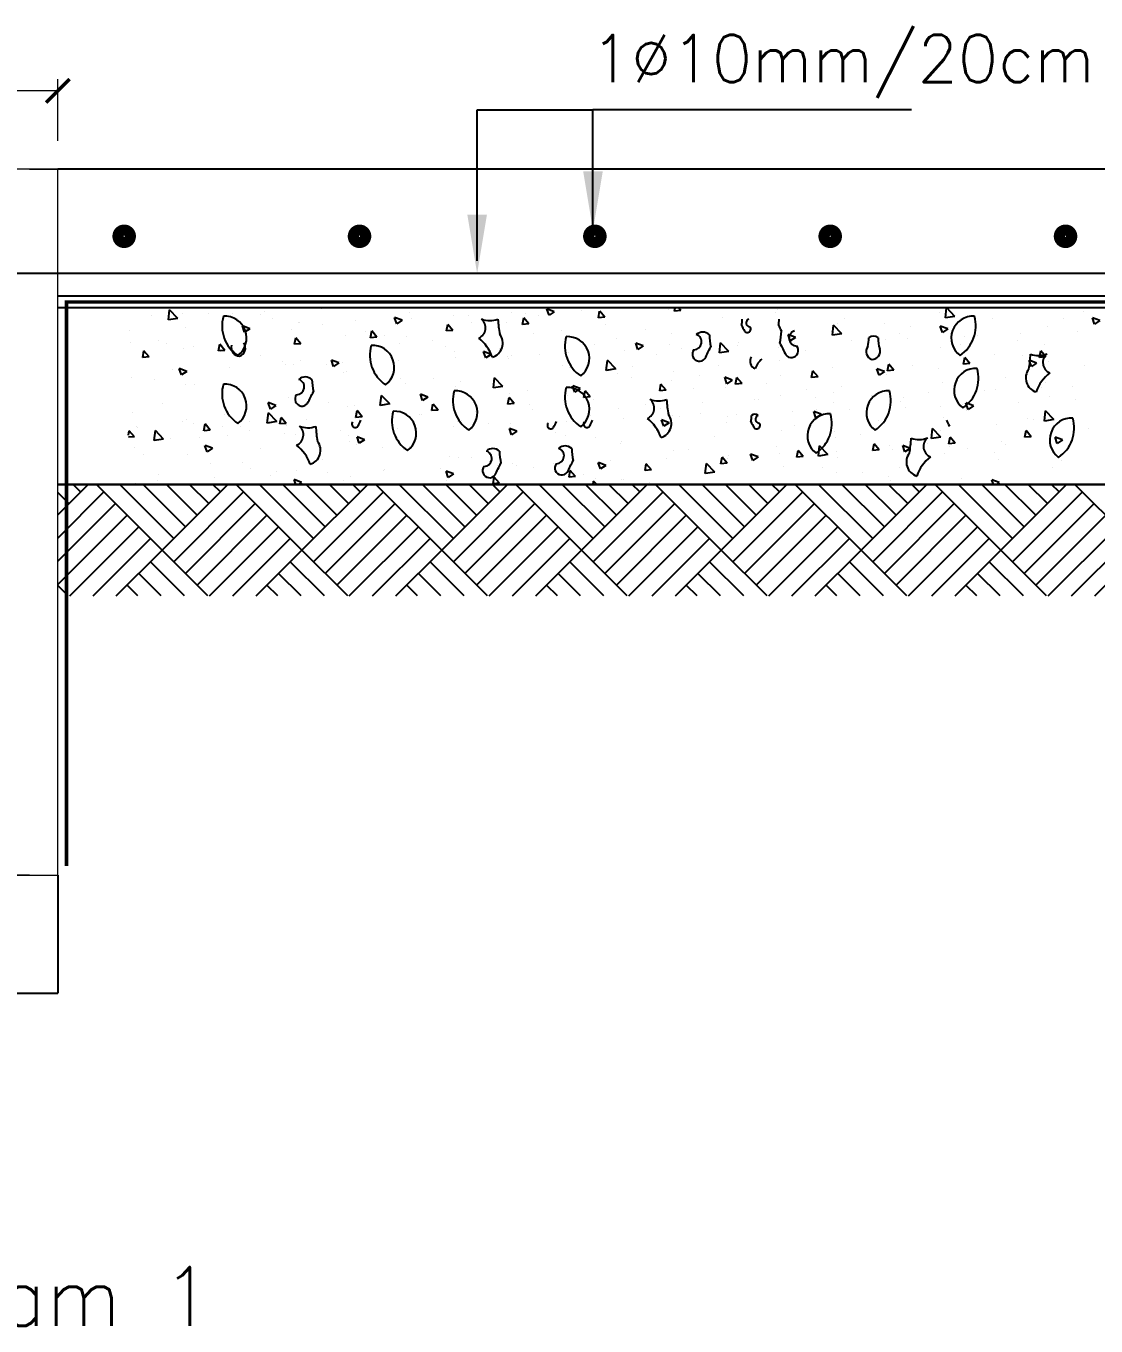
# Model space of a CAD drawing. Extents: x 166525 to 167198, y 178739 to 179747.
# Drawn here: x 166652.7 to 166657.24, y 179454.98 to 179460.5 of the extents above; entities that cross this region are included whole.
import ezdxf

# ---------------------------------------------------------------- set-up
doc = ezdxf.new("R2010")
doc.units = 0
doc.header["$MEASUREMENT"] = 0
doc.linetypes.add('HIDDEN', pattern=[9.525, 6.35, -3.175])
doc.layers.get('0').update_dxf_attribs({"linetype": 'CONTINUOUS'})
doc.layers.get('DEFPOINTS').update_dxf_attribs({"linetype": 'CONTINUOUS'})
for name, color, linetype in [('0371', 4, 'CONTINUOUS'), ('DIM', 144, 'CONTINUOUS'), ('H', 31, 'CONTINUOUS'), ('OUT', 6, 'CONTINUOUS'), ('ST', 2, 'CONTINUOUS'), ('TEXT', 7, 'CONTINUOUS'), ('win', 4, 'CONTINUOUS')]:
    doc.layers.add(name, color=color, linetype=linetype)
doc.layers.add('BEAM', color=6, linetype='CONTINUOUS', lineweight=13)
doc.styles.add('DIM', font='simplex.shx', dxfattribs={"width": 0.75})
doc.styles.add('ROMANS', font='romans.shx')
doc.dimstyles.new('MUTASIM', dxfattribs={"dimscale": 0.9995, "dimtxt": 0.2, "dimasz": 0.1, "dimexe": 0.05, "dimexo": 0.12, "dimgap": 0.05, "dimtad": 0, "dimzin": 0, "dimdsep": 46, "dimtxsty": 'DIM', "dimblk": 'ARCHTICK', "dimcen": 0.09, "dimclrd": 35, "dimclre": 33, "dimclrt": 256, "dimazin": 0, "dimtfac": 1, "dimtofl": 0, "dimtmove": 1, "dimatfit": 3, "dimfxl": 0.18, "dimtolj": 1, "dimtzin": 0, "dimlwd": 13, "dimlwe": 9, "dimarcsym": 0})

# ---------------------------------------------------------------- blocks, each defined once
blk = doc.blocks.new('_ARCHTICK')
at = {"color": 0, "linetype": 'ByBlock', "const_width": 0.15}
blk.add_lwpolyline([(-0.5, -0.5), (0.5, 0.5)], dxfattribs=at)
blk = doc.blocks.new('*D239')
at = {"layer": 'BEAM', "color": 33, "lineweight": 9, "transparency": 16777216}
for p, q in [((166649.8332, 179460.0164), (166649.8332, 179460.2788)), ((166652.8332, 179460.0164), (166652.8332, 179460.2788))]:
    blk.add_line(p, q, dxfattribs=at)
at = {"layer": 'BEAM', "color": 35, "lineweight": 13, "transparency": 16777216}
for p, q in [((166649.8332, 179460.2289), (166650.9048, 179460.2289)), ((166652.8332, 179460.2289), (166651.7616, 179460.2289))]:
    blk.add_line(p, q, dxfattribs=at)
at = {"layer": 'DEFPOINTS', "color": 0, "transparency": 16777216}
for p in [(166652.8332, 179460.2289), (166649.8332, 179459.8965), (166652.8332, 179459.8965)]:
    blk.add_point(p, dxfattribs=at)
at = {"layer": 'BEAM', "color": 35, "lineweight": 13, "transparency": 16777216, "xscale": 0.09995000000000001, "yscale": 0.09995000000000001, "zscale": 0.09995000000000001, "rotation": 180}
blk.add_blockref('_ARCHTICK', (166649.8332, 179460.2289), dxfattribs=at)
at = {"layer": 'BEAM', "color": 35, "lineweight": 13, "transparency": 16777216, "xscale": 0.09995000000000001, "yscale": 0.09995000000000001, "zscale": 0.09995000000000001}
blk.add_blockref('_ARCHTICK', (166652.8332, 179460.2289), dxfattribs=at)
at = {"layer": 'BEAM', "transparency": 16777216, "insert": (166651.3332, 179460.2289), "char_height": 0.1999, "attachment_point": 5, "style": 'DIM'}
blk.add_mtext('\\A1;0.70', dxfattribs=at)
blk = doc.blocks.new('*D240')
at = {"layer": 'BEAM', "color": 33, "lineweight": 9, "transparency": 16777216}
for p, q in [((166652.7133, 179459.8965), (166649.5751, 179459.8965)), ((166652.7133, 179456.8965), (166649.5751, 179456.8965))]:
    blk.add_line(p, q, dxfattribs=at)
at = {"layer": 'BEAM', "color": 35, "lineweight": 13, "transparency": 16777216}
for p, q in [((166649.6251, 179459.8965), (166649.6251, 179458.8463)), ((166649.6251, 179456.8965), (166649.6251, 179457.9467))]:
    blk.add_line(p, q, dxfattribs=at)
at = {"layer": 'DEFPOINTS', "color": 0, "transparency": 16777216}
for p in [(166649.6251, 179459.8965), (166652.8332, 179459.8965), (166652.8332, 179456.8965)]:
    blk.add_point(p, dxfattribs=at)
at = {"layer": 'BEAM', "color": 35, "lineweight": 13, "transparency": 16777216, "xscale": 0.09995000000000001, "yscale": 0.09995000000000001, "zscale": 0.09995000000000001}
for p, rotation in [((166649.6251, 179459.8965), 90), ((166649.6251, 179456.8965), 270)]:
    blk.add_blockref('_ARCHTICK', p, dxfattribs=dict(at, rotation=rotation))
at = {"layer": 'BEAM', "transparency": 16777216, "insert": (166649.6251, 179458.3965), "char_height": 0.1999, "attachment_point": 5, "rotation": 90, "style": 'DIM'}
blk.add_mtext('\\A1;0.60', dxfattribs=at)
blk = doc.blocks.new('*X364')
at = {"color": 0}
for p, q in [((7305.8, 19660.4), (7361.7, 19716.3)), ((7424.6, 19660.4), (7368.8, 19716.3)), ((7375.1, 19709.9), (7381.5, 19716.3)), ((7385, 19700), (7401.3, 19716.3)), ((7394.9, 19690.1), (7421.1, 19716.3)), ((7404.8, 19680.2), (7440.9, 19716.3)), ((7414.7, 19670.3), (7460.7, 19716.3)), ((7424.6, 19660.4), (7480.5, 19716.3)), ((7543.4, 19660.4), (7487.6, 19716.3)), ((7493.9, 19709.9), (7500.3, 19716.3)), ((7503.8, 19700), (7520.1, 19716.3)), ((7513.7, 19690.1), (7539.9, 19716.3)), ((7523.6, 19680.2), (7559.7, 19716.3)), ((7533.5, 19670.3), (7579.5, 19716.3)), ((7543.4, 19660.4), (7599.3, 19716.3)), ((7662.2, 19660.4), (7606.4, 19716.3)), ((7612.7, 19709.9), (7619.1, 19716.3)), ((7622.6, 19700), (7638.9, 19716.3)), ((7632.5, 19690.1), (7658.7, 19716.3)), ((7642.4, 19680.2), (7678.5, 19716.3)), ((7652.3, 19670.3), (7698.3, 19716.3)), ((7662.2, 19660.4), (7718.1, 19716.3)), ((7781, 19660.4), (7725.1, 19716.3)), ((7731.5, 19709.9), (7737.9, 19716.3)), ((7741.4, 19700), (7757.7, 19716.3)), ((7751.3, 19690.1), (7777.5, 19716.3)), ((7761.2, 19680.2), (7797.3, 19716.3)), ((7771.1, 19670.3), (7817.1, 19716.3)), ((7781, 19660.4), (7836.9, 19716.3)), ((7899.8, 19660.4), (7843.9, 19716.3)), ((7850.3, 19709.9), (7856.7, 19716.3)), ((7860.2, 19700), (7876.5, 19716.3)), ((7870.1, 19690.1), (7896.3, 19716.3)), ((7880, 19680.2), (7916.1, 19716.3)), ((7889.9, 19670.3), (7935.9, 19716.3)), ((7899.8, 19660.4), (7955.7, 19716.3)), ((8018.6, 19660.4), (7962.7, 19716.3)), ((7969.1, 19709.9), (7975.4, 19716.3)), ((7979, 19700), (7995.2, 19716.3)), ((7988.9, 19690.1), (8015, 19716.3)), ((7998.8, 19680.2), (8034.8, 19716.3)), ((8008.7, 19670.3), (8054.6, 19716.3)), ((8018.6, 19660.4), (8074.4, 19716.3)), ((8137.4, 19660.4), (8081.5, 19716.3)), ((8087.9, 19709.9), (8094.2, 19716.3)), ((8097.8, 19700), (8114, 19716.3)), ((8107.7, 19690.1), (8133.8, 19716.3)), ((8117.6, 19680.2), (8153.6, 19716.3)), ((8127.5, 19670.3), (8173.4, 19716.3)), ((8137.4, 19660.4), (8193.2, 19716.3)), ((8226.1, 19690.5), (8200.3, 19716.3)), ((8206.7, 19709.9), (8213, 19716.3)), ((7414.7, 19650.5), (7355.3, 19709.9)), ((7533.5, 19650.5), (7474.1, 19709.9)), ((7652.3, 19650.5), (7592.9, 19709.9)), ((7771.1, 19650.5), (7711.7, 19709.9)), ((7889.9, 19650.5), (7830.5, 19709.9)), ((8008.7, 19650.5), (7949.3, 19709.9)), ((8127.5, 19650.5), (8068.1, 19709.9)), ((8226.1, 19670.7), (8186.9, 19709.9)), ((8216.6, 19700), (8226.1, 19709.5)), ((7404.8, 19640.6), (7345.4, 19700)), ((7523.6, 19640.6), (7464.2, 19700)), ((7642.4, 19640.6), (7583, 19700)), ((7761.2, 19640.6), (7701.8, 19700)), ((7880, 19640.6), (7820.6, 19700)), ((7998.8, 19640.6), (7939.4, 19700)), ((8117.6, 19640.6), (8058.2, 19700)), ((8226.1, 19650.9), (8177, 19700)), ((7394.9, 19630.7), (7335.5, 19690.1)), ((7513.7, 19630.7), (7454.3, 19690.1)), ((7632.5, 19630.7), (7573.1, 19690.1)), ((7751.3, 19630.7), (7691.9, 19690.1)), ((7870.1, 19630.7), (7810.7, 19690.1)), ((7988.9, 19630.7), (7929.5, 19690.1)), ((8107.7, 19630.7), (8048.3, 19690.1)), ((8226.1, 19631.1), (8167.1, 19690.1)), ((7384.4, 19621.5), (7325.6, 19680.2)), ((7503.1, 19621.5), (7444.4, 19680.2)), ((7621.9, 19621.5), (7563.2, 19680.2)), ((7740.7, 19621.5), (7682, 19680.2)), ((7859.5, 19621.5), (7800.8, 19680.2)), ((7978.3, 19621.5), (7919.6, 19680.2)), ((8097.1, 19621.5), (8038.4, 19680.2)), ((8215.9, 19621.5), (8157.2, 19680.2)), ((7344.8, 19621.5), (7305.8, 19660.4)), ((7364.6, 19621.5), (7315.7, 19670.3)), ((7385.7, 19621.5), (7424.6, 19660.4)), ((7463.5, 19621.5), (7424.6, 19660.4)), ((7483.3, 19621.5), (7434.5, 19670.3)), ((7504.5, 19621.5), (7543.4, 19660.4)), ((7582.3, 19621.5), (7543.4, 19660.4)), ((7602.1, 19621.5), (7553.3, 19670.3)), ((7623.3, 19621.5), (7662.2, 19660.4)), ((7701.1, 19621.5), (7662.2, 19660.4)), ((7720.9, 19621.5), (7672.1, 19670.3)), ((7742.1, 19621.5), (7781, 19660.4)), ((7819.9, 19621.5), (7781, 19660.4)), ((7839.7, 19621.5), (7790.9, 19670.3)), ((7860.9, 19621.5), (7899.8, 19660.4)), ((7938.7, 19621.5), (7899.8, 19660.4)), ((7958.5, 19621.5), (7909.7, 19670.3)), ((7979.7, 19621.5), (8018.6, 19660.4)), ((8057.5, 19621.5), (8018.6, 19660.4)), ((8077.3, 19621.5), (8028.5, 19670.3)), ((8098.5, 19621.5), (8137.4, 19660.4)), ((8176.3, 19621.5), (8137.4, 19660.4)), ((8196.1, 19621.5), (8147.3, 19670.3)), ((7405.5, 19621.5), (7434.5, 19650.5)), ((7524.3, 19621.5), (7553.3, 19650.5)), ((7643.1, 19621.5), (7672.1, 19650.5)), ((7761.9, 19621.5), (7790.9, 19650.5)), ((7880.7, 19621.5), (7909.7, 19650.5)), ((7999.5, 19621.5), (8028.5, 19650.5)), ((8118.3, 19621.5), (8147.3, 19650.5)), ((7425.3, 19621.5), (7444.4, 19640.6)), ((7544.1, 19621.5), (7563.2, 19640.6)), ((7662.9, 19621.5), (7682, 19640.6)), ((7781.7, 19621.5), (7800.8, 19640.6)), ((7900.5, 19621.5), (7919.6, 19640.6)), ((8019.3, 19621.5), (8038.4, 19640.6)), ((8138.1, 19621.5), (8157.2, 19640.6)), ((7445.1, 19621.5), (7454.3, 19630.7)), ((7563.9, 19621.5), (7573.1, 19630.7)), ((7682.7, 19621.5), (7691.9, 19630.7)), ((7801.5, 19621.5), (7810.7, 19630.7)), ((7920.3, 19621.5), (7929.5, 19630.7)), ((8039.1, 19621.5), (8048.3, 19630.7)), ((8157.9, 19621.5), (8167.1, 19630.7)), ((8217.3, 19621.5), (8226.1, 19630.3))]:
    blk.add_line(p, q, dxfattribs=at)
blk = doc.blocks.new('*X365')
at = {"color": 0}
for p, q in [((8996, 19169), (9002.9, 19176.3)), ((9004, 19167.8), (9003, 19176.3)), ((9146.8, 19175.1), (9146.8, 19175.1)), ((9229, 19174), (9230.8, 19176.3)), ((9229, 19174), (9234.3, 19173.5)), ((9234.3, 19173.5), (9233.8, 19176.3)), ((9239.4, 19174.7), (9239.4, 19174.7)), ((9265.3, 19175.6), (9265.3, 19175.6)), ((9313.3, 19173.6), (9313.3, 19173.6)), ((9336.4, 19172.9), (9342.7, 19175.3)), ((9340.9, 19169.9), (9342.8, 19175.3)), ((9468.9, 19176.1), (9468.9, 19176.1)), ((9534.5, 19175.5), (9534.5, 19175.5)), ((9656.4, 19167.3), (9663.4, 19174.6)), ((9664.4, 19166.1), (9663.5, 19174.6)), ((8872.8, 19165.5), (8879.1, 19167.9)), ((8872.8, 19165.5), (8877.3, 19162.5)), ((8877.3, 19162.5), (8879.1, 19167.9)), ((8886.8, 19173.3), (8886.8, 19173.3)), ((8903.9, 19167.6), (8903.9, 19167.6)), ((8963.6, 19167), (8963.6, 19167)), ((8996, 19169), (9004, 19167.8)), ((9009.1, 19172.7), (9009.1, 19172.7)), ((9055.9, 19163.1), (9055.9, 19163.1)), ((9090, 19167.6), (9090, 19167.6)), ((9095.7, 19163.1), (9095.7, 19163.1)), ((9148.2, 19172.1), (9148.2, 19172.1)), ((9193.2, 19168.4), (9193.2, 19168.4)), ((9293.5, 19168.4), (9297.8, 19173.5)), ((9293.5, 19168.4), (9298.9, 19167.9)), ((9298.9, 19167.9), (9297.9, 19173.5)), ((9336.4, 19172.9), (9340.9, 19169.9)), ((9350.1, 19169.5), (9350.1, 19169.5)), ((9358.1, 19162.7), (9362.4, 19167.9)), ((9358.1, 19162.7), (9363.4, 19162.2)), ((9361.3, 19171.6), (9361.3, 19171.6)), ((9363.5, 19162.2), (9362.4, 19167.9)), ((9372.6, 19172.5), (9372.6, 19172.5)), ((9376.7, 19163.6), (9376.7, 19163.6)), ((9406.9, 19163.5), (9406.9, 19163.5)), ((9409.4, 19169.5), (9409.4, 19169.5)), ((9422.2, 19169.4), (9422.2, 19169.4)), ((9457.4, 19167.5), (9457.4, 19167.5)), ((9459.4, 19172.5), (9459.4, 19172.5)), ((9465.8, 19165.7), (9472.1, 19168.1)), ((9465.8, 19165.7), (9470.3, 19162.7)), ((9470.3, 19162.7), (9472.1, 19168.1)), ((9505.5, 19165.5), (9505.5, 19165.5)), ((9553.3, 19163.9), (9553.3, 19163.9)), ((9553.5, 19163.4), (9553.5, 19163.4)), ((9575.8, 19166.8), (9575.8, 19166.8)), ((9582.6, 19173.5), (9582.6, 19173.5)), ((9586, 19170.8), (9586, 19170.8)), ((9606.2, 19165), (9606.2, 19165)), ((9609.9, 19171.3), (9609.9, 19171.3)), ((9630.6, 19171.5), (9630.6, 19171.5)), ((9652.4, 19171.3), (9652.4, 19171.3)), ((9656.4, 19167.3), (9664.4, 19166.1)), ((9678.7, 19169.4), (9678.7, 19169.4)), ((8892.1, 19156.2), (8892.1, 19156.2)), ((8917.4, 19160.6), (8917.4, 19160.6)), ((8940.1, 19154.1), (8940.1, 19154.1)), ((8976.5, 19152.7), (8976.5, 19152.7)), ((8988.2, 19152.1), (8988.2, 19152.1)), ((9002.1, 19158.3), (9008.4, 19160.7)), ((9002.1, 19158.3), (9006.6, 19155.3)), ((9006.6, 19155.3), (9008.4, 19160.7)), ((9033.4, 19160.2), (9033.4, 19160.2)), ((9043.2, 19154.1), (9043.2, 19154.1)), ((9092.1, 19154.1), (9099.1, 19161.4)), ((9092.1, 19154.1), (9100.1, 19152.9)), ((9100.1, 19152.9), (9099.1, 19161.4)), ((9101, 19155.9), (9101, 19155.9)), ((9131.5, 19151.1), (9137.8, 19153.5)), ((9136, 19148.1), (9137.8, 19153.5)), ((9146.4, 19161.6), (9146.4, 19161.6)), ((9236.6, 19154.6), (9236.6, 19154.6)), ((9259.1, 19157.5), (9259.1, 19157.5)), ((9293.2, 19162), (9293.2, 19162)), ((9330.5, 19157.3), (9330.5, 19157.3)), ((9354.4, 19154.5), (9354.4, 19154.5)), ((9422.6, 19157.1), (9426.9, 19162.2)), ((9422.6, 19157.1), (9428, 19156.6)), ((9428, 19156.6), (9427, 19162.2)), ((9462.4, 19151.9), (9462.4, 19151.9)), ((9481, 19152.7), (9481, 19152.7)), ((9487.2, 19151.4), (9491.5, 19156.6)), ((9492.6, 19150.9), (9491.5, 19156.6)), ((9496.5, 19156.4), (9496.5, 19156.4)), ((9514, 19152.5), (9514, 19152.5)), ((9533.5, 19161.7), (9533.5, 19161.7)), ((9559.5, 19158.2), (9559.5, 19158.2)), ((9595.1, 19158.5), (9601.4, 19160.9)), ((9595.1, 19158.5), (9599.6, 19155.5)), ((9599.6, 19155.5), (9601.4, 19160.9)), ((9601.6, 19161.4), (9601.6, 19161.4)), ((9649.6, 19159.4), (9649.6, 19159.4)), ((9697.6, 19157.4), (9697.6, 19157.4)), ((8919.9, 19145.2), (8919.9, 19145.2)), ((8942.5, 19148.2), (8942.5, 19148.2)), ((8990.8, 19145.1), (8990.8, 19145.1)), ((9008, 19142.8), (9008, 19142.8)), ((9036.2, 19150.1), (9036.2, 19150.1)), ((9054.8, 19149.5), (9054.8, 19149.5)), ((9084.2, 19148.1), (9084.2, 19148.1)), ((9131.5, 19151.1), (9136, 19148.1)), ((9132.3, 19146), (9132.3, 19146)), ((9145.7, 19142.6), (9145.7, 19142.6)), ((9179.8, 19147.1), (9179.8, 19147.1)), ((9180.3, 19144), (9180.3, 19144)), ((9188.1, 19139.2), (9195.1, 19146.6)), ((9196.1, 19138), (9195.1, 19146.5)), ((9228.4, 19142), (9228.4, 19142)), ((9238.3, 19144.8), (9238.3, 19144.8)), ((9260.8, 19143.9), (9267.1, 19146.3)), ((9260.8, 19143.9), (9265.3, 19140.9)), ((9265.3, 19140.9), (9267.1, 19146.3)), ((9283.7, 19150.5), (9283.7, 19150.5)), ((9302, 19145.5), (9302, 19145.5)), ((9383, 19141.4), (9383, 19141.4)), ((9428.5, 19143.7), (9428.5, 19143.7)), ((9439.8, 19148.9), (9439.8, 19148.9)), ((9467.8, 19146.1), (9467.8, 19146.1)), ((9487.2, 19151.4), (9492.5, 19150.9)), ((9551.7, 19145.8), (9556.1, 19150.9)), ((9551.7, 19145.8), (9557.1, 19145.3)), ((9557.1, 19145.3), (9556.1, 19150.9)), ((9616.3, 19140.1), (9620.6, 19145.3)), ((9621.7, 19139.6), (9620.6, 19145.3)), ((9643.1, 19143.3), (9643.1, 19143.3)), ((9651.3, 19141.4), (9651.3, 19141.4)), ((9665.6, 19146.3), (9665.6, 19146.3)), ((9672.8, 19148.3), (9672.8, 19148.3)), ((9696.8, 19147.1), (9696.8, 19147.1)), ((8916.3, 19130.7), (8916.3, 19130.7)), ((8918.7, 19134.5), (8923, 19139.7)), ((8918.7, 19134.5), (8924.1, 19134.1)), ((8924.1, 19134.1), (8923, 19139.7)), ((8926.5, 19129.3), (8932.8, 19131.7)), ((8931, 19126.3), (8932.8, 19131.7)), ((8938.3, 19136.1), (8938.3, 19136.1)), ((8962.5, 19137), (8962.5, 19137)), ((8983.2, 19128.9), (8987.6, 19134.1)), ((8988.6, 19128.4), (8987.6, 19134.1)), ((9066.3, 19132.1), (9066.3, 19132.1)), ((9123.2, 19139.6), (9123.2, 19139.6)), ((9145.3, 19131.7), (9145.3, 19131.7)), ((9188.1, 19139.2), (9196.1, 19138)), ((9192.1, 19138.4), (9192.1, 19138.4)), ((9249.5, 19136.5), (9249.5, 19136.5)), ((9276.4, 19139.9), (9276.4, 19139.9)), ((9284.2, 19124.3), (9291.2, 19131.7)), ((9292.2, 19123.1), (9291.2, 19131.6)), ((9324.5, 19137.9), (9324.5, 19137.9)), ((9326.4, 19134), (9326.4, 19134)), ((9348.9, 19137), (9348.9, 19137)), ((9372.5, 19135.9), (9372.5, 19135.9)), ((9375.6, 19133.6), (9375.6, 19133.6)), ((9376, 19134.7), (9376, 19134.7)), ((9390.2, 19136.7), (9396.5, 19139.1)), ((9390.2, 19136.7), (9394.6, 19133.7)), ((9394.7, 19133.7), (9396.5, 19139.1)), ((9420.5, 19133.8), (9420.5, 19133.8)), ((9421.1, 19139.4), (9421.1, 19139.4)), ((9468.6, 19131.8), (9468.6, 19131.8)), ((9516.6, 19129.8), (9516.6, 19129.8)), ((9519.5, 19129.5), (9525.8, 19131.9)), ((9519.5, 19129.5), (9524, 19126.5)), ((9524, 19126.5), (9525.8, 19131.9)), ((9552.2, 19131.3), (9552.2, 19131.3)), ((9567.8, 19130.3), (9567.8, 19130.3)), ((9586.2, 19135.8), (9586.2, 19135.8)), ((9605.1, 19135), (9605.1, 19135)), ((9616.3, 19140.1), (9621.7, 19139.6)), ((9620.3, 19139.3), (9620.3, 19139.3)), ((9680.8, 19134.5), (9685.2, 19139.6)), ((9680.8, 19134.5), (9686.2, 19134)), ((9686.2, 19134), (9685.2, 19139.6)), ((8885.8, 19127.1), (8885.8, 19127.1)), ((8926.5, 19129.3), (8931, 19126.3)), ((8983.2, 19128.9), (8988.6, 19128.4)), ((9009.7, 19124.7), (9009.7, 19124.7)), ((9032.2, 19127.6), (9032.2, 19127.6)), ((9047.8, 19123.2), (9052.1, 19128.4)), ((9047.8, 19123.2), (9053.2, 19122.8)), ((9053.2, 19122.8), (9052.1, 19128.4)), ((9053.7, 19119.6), (9053.7, 19119.6)), ((9055.9, 19122.1), (9062.2, 19124.5)), ((9055.9, 19122.1), (9060.3, 19119.1)), ((9060.3, 19119), (9062.2, 19124.5)), ((9099.9, 19125.9), (9099.9, 19125.9)), ((9112.3, 19117.6), (9116.7, 19122.8)), ((9117.7, 19117.1), (9116.7, 19122.8)), ((9144.5, 19118.4), (9144.5, 19118.4)), ((9197, 19127.5), (9197, 19127.5)), ((9212.9, 19119.1), (9212.9, 19119.1)), ((9235.5, 19122), (9235.5, 19122)), ((9269.6, 19126.5), (9269.6, 19126.5)), ((9282.6, 19120.6), (9282.6, 19120.6)), ((9284.2, 19124.3), (9292.2, 19123.1)), ((9323.5, 19125.7), (9323.5, 19125.7)), ((9329.4, 19127.3), (9329.4, 19127.3)), ((9472.8, 19120.9), (9472.8, 19120.9)), ((9512.9, 19122.5), (9512.9, 19122.5)), ((9515.4, 19121.2), (9515.4, 19121.2)), ((9529.6, 19128.4), (9529.6, 19128.4)), ((9558.4, 19128.3), (9558.4, 19128.3)), ((9564.7, 19127.8), (9564.7, 19127.8)), ((9612.7, 19125.7), (9612.7, 19125.7)), ((9648.8, 19122.3), (9655.1, 19124.7)), ((9648.8, 19122.3), (9653.3, 19119.3)), ((9653.3, 19119.2), (9655.2, 19124.7)), ((9660.8, 19123.7), (9660.8, 19123.7)), ((8896.2, 19109.7), (8896.2, 19109.7)), ((8918.8, 19112.7), (8918.8, 19112.7)), ((8922.6, 19108.2), (8922.6, 19108.2)), ((8952.9, 19117.2), (8952.9, 19117.2)), ((9006.9, 19112.8), (9006.9, 19112.8)), ((9092, 19109.4), (9092, 19109.4)), ((9112.3, 19117.6), (9117.7, 19117.1)), ((9156.1, 19111.6), (9156.1, 19111.6)), ((9176.9, 19112), (9181.2, 19117.1)), ((9176.9, 19112), (9182.3, 19111.5)), ((9182.3, 19111.5), (9181.2, 19117.1)), ((9185.2, 19114.9), (9191.5, 19117.3)), ((9185.2, 19114.9), (9189.7, 19111.8)), ((9189.7, 19111.8), (9191.5, 19117.3)), ((9191, 19108.5), (9191, 19108.5)), ((9218.5, 19107.7), (9218.5, 19107.7)), ((9237.2, 19114.8), (9237.2, 19114.8)), ((9241.4, 19106.3), (9245.8, 19111.5)), ((9246.8, 19105.8), (9245.8, 19111.5)), ((9271, 19116.7), (9271, 19116.7)), ((9314.5, 19107.7), (9320.8, 19110.1)), ((9314.5, 19107.7), (9319, 19104.6)), ((9319, 19104.6), (9320.9, 19110.1)), ((9380.2, 19109.5), (9387.2, 19116.8)), ((9380.2, 19109.5), (9388.2, 19108.2)), ((9388.2, 19108.2), (9387.2, 19116.7)), ((9416.2, 19113.4), (9416.2, 19113.4)), ((9420, 19109.4), (9420, 19109.4)), ((9438.7, 19116.4), (9438.7, 19116.4)), ((9462.9, 19112.2), (9462.9, 19112.2)), ((9466.7, 19116.2), (9466.7, 19116.2)), ((9619.4, 19107.8), (9619.4, 19107.8)), ((9641.9, 19110.8), (9641.9, 19110.8)), ((9650.2, 19111.4), (9650.2, 19111.4)), ((9676, 19115.3), (9676, 19115.3)), ((9695.7, 19117.2), (9695.7, 19117.2)), ((8893.5, 19098.1), (8893.5, 19098.1)), ((8915.2, 19100.7), (8915.2, 19100.7)), ((8961.5, 19107.1), (8961.5, 19107.1)), ((8970.6, 19106.1), (8970.6, 19106.1)), ((9018.7, 19104.1), (9018.7, 19104.1)), ((9039.5, 19100.4), (9039.5, 19100.4)), ((9042.6, 19096.6), (9042.6, 19096.6)), ((9066.7, 19102.1), (9066.7, 19102.1)), ((9099.5, 19104.1), (9099.5, 19104.1)), ((9114.8, 19100), (9114.8, 19100)), ((9122, 19107.1), (9122, 19107.1)), ((9144.2, 19101.7), (9144.2, 19101.7)), ((9162.8, 19098), (9162.8, 19098)), ((9166.1, 19098.7), (9166.1, 19098.7)), ((9241.4, 19106.3), (9246.8, 19105.8)), ((9302.7, 19098.5), (9302.7, 19098.5)), ((9306, 19100.7), (9310.3, 19105.8)), ((9306, 19100.7), (9311.4, 19100.2)), ((9311.4, 19100.2), (9310.3, 19105.8)), ((9325.2, 19101.5), (9325.2, 19101.5)), ((9328.3, 19097.3), (9328.3, 19097.3)), ((9359.3, 19105.9), (9359.3, 19105.9)), ((9370.5, 19095), (9374.9, 19100.2)), ((9374.5, 19103.7), (9374.5, 19103.7)), ((9375.9, 19094.5), (9374.9, 19100.2)), ((9410.4, 19103.2), (9410.4, 19103.2)), ((9443.9, 19100.5), (9450.2, 19102.9)), ((9443.9, 19100.5), (9448.4, 19097.4)), ((9448.4, 19097.4), (9450.2, 19102.9)), ((9476.3, 19094.6), (9483.3, 19101.9)), ((9484.3, 19093.3), (9483.3, 19101.9)), ((9557.3, 19098.3), (9557.3, 19098.3)), ((9562.6, 19100.3), (9562.6, 19100.3)), ((9604, 19105.1), (9604, 19105.1)), ((8911.9, 19081.4), (8918.9, 19088.7)), ((8919.9, 19080.1), (8918.9, 19088.7)), ((8941.6, 19096.1), (8941.6, 19096.1)), ((8980.2, 19093), (8986.5, 19095.5)), ((8980.2, 19093), (8984.7, 19090)), ((8984.7, 19090), (8986.6, 19095.5)), ((8986, 19089.2), (8986, 19089.2)), ((8987, 19091.4), (8987, 19091.4)), ((8989.6, 19094), (8989.6, 19094)), ((9008.6, 19092.1), (9008.6, 19092.1)), ((9037.6, 19092), (9037.6, 19092)), ((9052.6, 19089.6), (9052.6, 19089.6)), ((9085.7, 19090), (9085.7, 19090)), ((9098.8, 19095.9), (9098.8, 19095.9)), ((9109.6, 19085.8), (9115.9, 19088.3)), ((9109.6, 19085.8), (9114.1, 19082.8)), ((9113.6, 19089.7), (9113.6, 19089.7)), ((9114.1, 19082.8), (9115.9, 19088.3)), ((9133.7, 19087.9), (9133.7, 19087.9)), ((9181.8, 19085.9), (9181.8, 19085.9)), ((9210.8, 19096), (9210.8, 19096)), ((9211.8, 19086.5), (9211.8, 19086.5)), ((9245.9, 19091), (9245.9, 19091)), ((9258.9, 19093.9), (9258.9, 19093.9)), ((9281.6, 19090.6), (9281.6, 19090.6)), ((9305.4, 19085.2), (9305.4, 19085.2)), ((9306.9, 19091.9), (9306.9, 19091.9)), ((9355, 19089.9), (9355, 19089.9)), ((9357.9, 19094.2), (9357.9, 19094.2)), ((9370.5, 19095), (9375.9, 19094.5)), ((9403, 19087.9), (9403, 19087.9)), ((9435.1, 19089.4), (9439.4, 19094.5)), ((9435.1, 19089.4), (9440.5, 19088.9)), ((9440.5, 19088.9), (9439.5, 19094.5)), ((9449.1, 19085.4), (9449.1, 19085.4)), ((9451.1, 19085.8), (9451.1, 19085.8)), ((9465.6, 19086.2), (9465.6, 19086.2)), ((9476.3, 19094.6), (9484.3, 19093.3)), ((9499.7, 19083.7), (9504, 19088.9)), ((9505, 19083.2), (9504, 19088.9)), ((9506, 19092.9), (9506, 19092.9)), ((9511.8, 19092.6), (9511.8, 19092.6)), ((9528.5, 19095.8), (9528.5, 19095.8)), ((9572.3, 19079.7), (9579.3, 19087)), ((9573.2, 19093.2), (9579.5, 19095.7)), ((9573.2, 19093.2), (9577.7, 19090.2)), ((9577.7, 19090.2), (9579.5, 19095.7)), ((9580.3, 19078.4), (9579.3, 19087)), ((9616.6, 19085.6), (9616.6, 19085.6)), ((9669.1, 19094.6), (9669.1, 19094.6)), ((9694.6, 19087.2), (9694.6, 19087.2)), ((8895.1, 19077.2), (8895.1, 19077.2)), ((8911.9, 19081.4), (8919.9, 19080.1)), ((8929.2, 19081.7), (8929.2, 19081.7)), ((8934.5, 19082.4), (8934.5, 19082.4)), ((8960.4, 19077.1), (8960.4, 19077.1)), ((9005.8, 19082.9), (9005.8, 19082.9)), ((9061.1, 19080.7), (9061.1, 19080.7)), ((9132.4, 19076.1), (9132.4, 19076.1)), ((9189.3, 19083.6), (9189.3, 19083.6)), ((9189.9, 19078.5), (9189.9, 19078.5)), ((9229.8, 19083.9), (9229.8, 19083.9)), ((9236.1, 19084.8), (9236.1, 19084.8)), ((9238.9, 19078.6), (9245.2, 19081.1)), ((9238.9, 19078.6), (9243.4, 19075.6)), ((9243.4, 19075.6), (9245.2, 19081)), ((9252.9, 19076.2), (9252.9, 19076.2)), ((9277.9, 19081.9), (9277.9, 19081.9)), ((9325.9, 19079.8), (9325.9, 19079.8)), ((9374, 19077.8), (9374, 19077.8)), ((9392.5, 19077.9), (9392.5, 19077.9)), ((9415, 19080.9), (9415, 19080.9)), ((9418.9, 19079.5), (9418.9, 19079.5)), ((9422, 19075.8), (9422, 19075.8)), ((9499.1, 19083.8), (9499.1, 19083.8)), ((9499.7, 19083.7), (9505, 19083.2)), ((9547.2, 19081.8), (9547.2, 19081.8)), ((9564.1, 19076.6), (9564.1, 19076.6)), ((9564.2, 19078.1), (9568.5, 19083.2)), ((9564.2, 19078.1), (9569.6, 19077.6)), ((9569.6, 19077.6), (9568.6, 19083.2)), ((9572.3, 19079.7), (9580.3, 19078.4)), ((9595.2, 19079.7), (9595.2, 19079.7)), ((9602.9, 19075.1), (9602.9, 19075.1)), ((9618.3, 19075.3), (9618.3, 19075.3)), ((9628.8, 19072.4), (9633.1, 19077.6)), ((9634.2, 19071.9), (9633.1, 19077.6)), ((9643.2, 19077.7), (9643.2, 19077.7)), ((9649.1, 19081.4), (9649.1, 19081.4)), ((9652.3, 19079.8), (9652.3, 19079.8)), ((9690.7, 19074.8), (9690.7, 19074.8)), ((9691.3, 19075.7), (9691.3, 19075.7)), ((8882.1, 19073.4), (8882.1, 19073.4)), ((8904.6, 19064), (8910.9, 19066.4)), ((8904.6, 19064), (8909.1, 19061)), ((8909.1, 19061), (8910.9, 19066.4)), ((8914.2, 19070.8), (8914.2, 19070.8)), ((8931.2, 19066.8), (8935.5, 19072)), ((8931.2, 19066.8), (8936.5, 19066.4)), ((8936.6, 19066.4), (8935.5, 19072)), ((8995.7, 19061.2), (9000.1, 19066.4)), ((9001.1, 19060.7), (9000.1, 19066.4)), ((9007.9, 19066.5), (9014.9, 19073.8)), ((9007.9, 19066.5), (9015.9, 19065.2)), ((9008.6, 19071.7), (9008.6, 19071.7)), ((9016, 19065.2), (9015, 19073.8)), ((9075.8, 19068.6), (9075.8, 19068.6)), ((9097.7, 19066), (9097.7, 19066)), ((9098.3, 19071.6), (9098.3, 19071.6)), ((9143.1, 19071.7), (9143.1, 19071.7)), ((9200.4, 19067.2), (9200.4, 19067.2)), ((9301.6, 19066), (9301.6, 19066)), ((9327.2, 19067.4), (9327.2, 19067.4)), ((9335.7, 19070.5), (9335.7, 19070.5)), ((9368.3, 19071.4), (9374.6, 19073.8)), ((9368.3, 19071.4), (9372.7, 19068.4)), ((9372.8, 19068.4), (9374.6, 19073.8)), ((9373.4, 19073.7), (9373.4, 19073.7)), ((9470, 19073.7), (9470, 19073.7)), ((9497.6, 19064.2), (9503.9, 19066.6)), ((9497.6, 19064.2), (9502.1, 19061.2)), ((9502.1, 19061.2), (9503.9, 19066.6)), ((9511.6, 19067.5), (9511.6, 19067.5)), ((9518.1, 19071.7), (9518.1, 19071.7)), ((9538.9, 19064.8), (9538.9, 19064.8)), ((9556.2, 19068.4), (9556.2, 19068.4)), ((9566.1, 19069.7), (9566.1, 19069.7)), ((9595.7, 19072.3), (9595.7, 19072.3)), ((9614.2, 19067.6), (9614.2, 19067.6)), ((9628.8, 19072.4), (9634.1, 19071.9)), ((9638.2, 19065.8), (9638.2, 19065.8)), ((9662.2, 19065.6), (9662.2, 19065.6)), ((9668.4, 19064.8), (9675.4, 19072.1)), ((9668.4, 19064.8), (9676.4, 19063.5)), ((9676.4, 19063.5), (9675.4, 19072.1)), ((9693.3, 19066.8), (9697.7, 19071.9)), ((9693.3, 19066.8), (9698.4, 19066.3)), ((9698.4, 19068), (9697.7, 19071.9)), ((8903.6, 19053.6), (8903.6, 19053.6)), ((8904.7, 19062.4), (8904.7, 19062.4)), ((8952.7, 19060.4), (8952.7, 19060.4)), ((8956.1, 19062.6), (8956.1, 19062.6)), ((8962.3, 19053.7), (8962.3, 19053.7)), ((8984.9, 19056.7), (8984.9, 19056.7)), ((8995.7, 19061.2), (9001.1, 19060.7)), ((9000.8, 19058.3), (9000.8, 19058.3)), ((9004.7, 19052.9), (9004.7, 19052.9)), ((9019, 19061.1), (9019, 19061.1)), ((9034, 19056.8), (9040.3, 19059.2)), ((9034, 19056.8), (9038.4, 19053.8)), ((9038.4, 19053.8), (9040.3, 19059.2)), ((9048.8, 19056.3), (9048.8, 19056.3)), ((9051.5, 19059.6), (9051.5, 19059.6)), ((9060.3, 19055.5), (9064.6, 19060.7)), ((9060.3, 19055.5), (9065.6, 19055.1)), ((9065.7, 19055.1), (9064.6, 19060.7)), ((9096.9, 19054.3), (9096.9, 19054.3)), ((9104, 19051.6), (9111, 19058.9)), ((9112, 19050.3), (9111, 19058.9)), ((9124.8, 19049.9), (9129.2, 19055.1)), ((9130.2, 19049.4), (9129.2, 19055.1)), ((9144.9, 19052.3), (9144.9, 19052.3)), ((9147.9, 19058.2), (9147.9, 19058.2)), ((9222.2, 19055.5), (9222.2, 19055.5)), ((9235, 19054.9), (9235, 19054.9)), ((9279, 19063), (9279, 19063)), ((9280.5, 19060.6), (9280.5, 19060.6)), ((9459.1, 19058.5), (9459.1, 19058.5)), ((9464.5, 19056.3), (9464.5, 19056.3)), ((9482.3, 19057.4), (9482.3, 19057.4)), ((9504.8, 19060.3), (9504.8, 19060.3)), ((9510.7, 19062.6), (9510.7, 19062.6)), ((9585.7, 19056.8), (9585.7, 19056.8)), ((9626.9, 19057), (9633.2, 19059.4)), ((9626.9, 19057), (9631.4, 19054)), ((9631.4, 19054), (9633.3, 19059.4)), ((9693.5, 19057.2), (9693.5, 19057.2)), ((8905.5, 19046.2), (8905.5, 19046.2)), ((8959.3, 19047.1), (8959.3, 19047.1)), ((9095.5, 19049.2), (9095.5, 19049.2)), ((9104, 19051.6), (9112, 19050.3)), ((9124.8, 19049.9), (9130.2, 19049.4)), ((9142, 19041.8), (9142, 19041.8)), ((9163.3, 19049.6), (9169.6, 19052)), ((9163.3, 19049.6), (9167.8, 19046.6)), ((9165.6, 19048.1), (9165.6, 19048.1)), ((9167.8, 19046.6), (9169.6, 19052)), ((9188.1, 19051), (9188.1, 19051)), ((9188.8, 19048.5), (9188.8, 19048.5)), ((9189.4, 19044.3), (9193.7, 19049.4)), ((9189.4, 19044.3), (9194.8, 19043.8)), ((9192.9, 19050.2), (9192.9, 19050.2)), ((9194.8, 19043.8), (9193.7, 19049.4)), ((9200, 19036.7), (9207, 19044)), ((9208.1, 19035.4), (9207.1, 19044)), ((9241, 19048.2), (9241, 19048.2)), ((9253.9, 19038.6), (9258.3, 19043.8)), ((9259.3, 19038.1), (9258.3, 19043.8)), ((9289, 19046.2), (9289, 19046.2)), ((9292.6, 19042.4), (9298.9, 19044.8)), ((9292.6, 19042.4), (9297.1, 19039.4)), ((9297.1, 19039.4), (9299, 19044.8)), ((9337.1, 19044.1), (9337.1, 19044.1)), ((9368.8, 19042.4), (9368.8, 19042.4)), ((9372.3, 19043.8), (9372.3, 19043.8)), ((9385.1, 19042.1), (9385.1, 19042.1)), ((9391.4, 19045.4), (9391.4, 19045.4)), ((9406.7, 19049.5), (9406.7, 19049.5)), ((9417.8, 19049.5), (9417.8, 19049.5)), ((9425.4, 19049.9), (9425.4, 19049.9)), ((9533.2, 19047.8), (9533.2, 19047.8)), ((9601.8, 19045.2), (9601.8, 19045.2)), ((9628.7, 19044.3), (9628.7, 19044.3)), ((9648.1, 19051.5), (9648.1, 19051.5)), ((9685.5, 19051.8), (9685.5, 19051.8)), ((8913.1, 19040.8), (8913.1, 19040.8)), ((8958.3, 19027.8), (8964.6, 19030.2)), ((8963.3, 19026.3), (8964.7, 19030.2)), ((8990.5, 19031.1), (8990.5, 19031.1)), ((9043, 19040.2), (9043, 19040.2)), ((9052.1, 19033.1), (9052.1, 19033.1)), ((9074.7, 19036.1), (9074.7, 19036.1)), ((9096.6, 19036), (9096.6, 19036)), ((9108.7, 19040.6), (9108.7, 19040.6)), ((9200, 19036.7), (9208, 19035.4)), ((9253.9, 19038.6), (9259.3, 19038.1)), ((9277.9, 19030.5), (9277.9, 19030.5)), ((9279.4, 19030.7), (9279.4, 19030.7)), ((9301.7, 19031.5), (9301.7, 19031.5)), ((9312, 19035), (9312, 19035)), ((9318.5, 19033), (9322.8, 19038.1)), ((9318.5, 19033), (9323.9, 19032.5)), ((9323.9, 19032.5), (9322.8, 19038.1)), ((9326.1, 19037.4), (9326.1, 19037.4)), ((9354.2, 19040.5), (9354.2, 19040.5)), ((9383, 19027.3), (9387.4, 19032.5)), ((9388.4, 19026.8), (9387.4, 19032.5)), ((9422, 19035.2), (9428.3, 19037.6)), ((9422, 19035.2), (9426.5, 19032.2)), ((9426.5, 19032.2), (9428.3, 19037.6)), ((9433.2, 19040.1), (9433.2, 19040.1)), ((9480.7, 19038.8), (9480.7, 19038.8)), ((9481.2, 19038), (9481.2, 19038)), ((9509.6, 19032.6), (9509.6, 19032.6)), ((9529.2, 19036), (9529.2, 19036)), ((9551.3, 19028), (9557.6, 19030.4)), ((9555.1, 19038.4), (9555.1, 19038.4)), ((9556.2, 19026.3), (9557.6, 19030.4)), ((9572.1, 19036.8), (9572.1, 19036.8)), ((9577.3, 19034), (9577.3, 19034)), ((9594.6, 19039.8), (9594.6, 19039.8)), ((9625.3, 19032), (9625.3, 19032)), ((9672.5, 19034.3), (9672.5, 19034.3)), ((8958.3, 19027.8), (8960.6, 19026.3)), ((9050.4, 19029.7), (9050.4, 19029.7)), ((9255.4, 19027.5), (9255.4, 19027.5)), ((9300.4, 19026.3), (9303.1, 19029.1)), ((9303.4, 19026.3), (9303.1, 19029.1)), ((9383, 19027.3), (9388.4, 19026.8)), ((9428.2, 19029.8), (9428.2, 19029.8)), ((9451.4, 19026.3), (9451.9, 19026.8)), ((9452, 19026.3), (9451.9, 19026.8)), ((9463.4, 19026.3), (9463.4, 19026.3)), ((9515.2, 19029.3), (9515.2, 19029.3)), ((9551.3, 19028), (9553.9, 19026.3)), ((9673.4, 19029.9), (9673.4, 19029.9)), ((9692.4, 19027.3), (9692.4, 19027.3))]:
    blk.add_line(p, q, dxfattribs=at)

msp = doc.modelspace()

# ---------------------------------------------------------------- linework, layer by layer
for p, q in [((166652.8332, 179456.89651), (166652.8332, 179456.89651)), ((166652.8332, 179456.89651), (166652.8332, 179456.39651)), ((166649.8332, 179456.39651), (166652.8332, 179456.39651))]:
    msp.add_line(p, q)
at = {"layer": 'BEAM'}
msp.add_line((166652.71326, 179459.89651), (166656.82954, 179459.89651), dxfattribs=at)
msp.add_lwpolyline([(166649.8332, 179456.89651), (166652.8332, 179456.89651), (166652.8332, 179459.89651), (166649.8332, 179459.89651)], close=True, dxfattribs=at)
at = {"layer": 'DIM', "color": 8}
for p, q in [((166654.61522, 179459.50665), (166654.61522, 179460.14794)), ((166654.61522, 179460.14794), (166655.10738, 179460.14794)), ((166656.46046, 179460.14794), (166655.10738, 179460.14794)), ((166655.10738, 179459.63727), (166655.10738, 179460.14794))]:
    msp.add_line(p, q, dxfattribs=at)
at = {"layer": 'DIM'}
msp.add_line((166658.44476, 179458.55709), (166652.8332, 179458.55709), dxfattribs=at)
at = {"layer": 'DIM', "color": 8}
for points in [[(166655.14898, 179459.88687), (166655.06578, 179459.88687), (166655.10738, 179459.63727)], [(166654.65682, 179459.70283), (166654.57362, 179459.70283), (166654.61522, 179459.45323)]]:
    msp.add_solid(points, dxfattribs=at)
at = {"layer": 'OUT', "color": 1}
for p, q in [((166658.60156, 179459.89651), (166652.8332, 179459.89651)), ((166658.60156, 179459.35709), (166652.8332, 179459.35709)), ((166658.44476, 179459.30709), (166652.8332, 179459.30709))]:
    msp.add_line(p, q, dxfattribs=at)
at = {"layer": 'OUT', "color": 2}
msp.add_line((166658.60156, 179459.45323), (166650.28288, 179459.45323), dxfattribs=at)
at = {"layer": 'OUT'}
msp.add_line((166658.60156, 179459.30709), (166652.8332, 179459.30709), dxfattribs=at)
at = {"layer": 'OUT', "color": 3}
msp.add_line((166652.8332, 179458.55709), (166658.60156, 179458.55709), dxfattribs=at)
at = {"layer": 'ST', "const_width": 0.0475}
for points in [[(166653.14166, 179459.61102, -1), (166653.08916, 179459.61102, -1)], [(166654.14166, 179459.61102, -1), (166654.08916, 179459.61102, -1)], [(166655.14166, 179459.61102, -1), (166655.08916, 179459.61102, -1)], [(166656.14166, 179459.61102, -1), (166656.08916, 179459.61102, -1)], [(166657.14166, 179459.61102, -1), (166657.08916, 179459.61102, -1)]]:
    msp.add_lwpolyline(points, format="xyb", close=True, dxfattribs=at)
at = {"layer": 'win', "color": 3, "linetype": 'HIDDEN', "ltscale": 0.2, "const_width": 0.015}
msp.add_lwpolyline([(166652.87029, 179456.93675), (166652.87029, 179459.33209), (166658.60156, 179459.33209)], dxfattribs=at)
at = {"layer": 'win'}
for centre, radius, start, end in [((166653.68214, 179459.22982), 0.15081, 164.01102, 236.22528), ((166653.54259, 179459.17871), 0.09282, 306.88564, 93.35066), ((166654.60262, 179459.22292), 0.04852, 293.51742, 49.34413), ((166654.67031, 179459.34974), 0.09698, 248.15968, 290.14664), ((166655.10058, 179459.27371), 0.39715, 182.16649, 191.44378), ((166655.58297, 179459.26493), 0.15886, 348.55622, 357.83351), ((166658.76184, 179460.71886), 3.36839, 206.16746, 206.64096), ((166655.76285, 179459.2175), 0.01485, 217.43286, 38.83821), ((166655.77475, 179459.24349), 0.01668, 108.28315, 268.8553), ((166655.73977, 179459.26493), 0.15886, 348.55622, 357.83351), ((166658.91864, 179460.71886), 3.36839, 206.16746, 206.64096), ((166656.72269, 179459.17871), 0.09282, 86.64934, 233.11436), ((166656.58314, 179459.22982), 0.15081, 303.77472, 15.98898), ((166654.51206, 179459.03826), 0.17813, 19.4609, 51.89562), ((166654.66161, 179459.15722), 0.06239, 287.15854, 37.17068), ((166655.13908, 179459.14333), 0.15081, 164.01102, 236.22528), ((166654.99953, 179459.09221), 0.09282, 306.88564, 93.35066), ((166655.53578, 179459.16201), 0.03336, 271.1447, 71.71685), ((166655.57358, 179459.16246), 0.04151, 47.11314, 131.19318), ((166655.91932, 179459.20488), 0.31772, 182.16649, 191.44378), ((166655.59036, 179459.22049), 0.31772, 348.55622, 357.83351), ((166655.97391, 179459.17762), 0.03336, 108.28315, 268.8553), ((166656.05281, 179459.18786), 0.22694, 348.55622, 357.83351), ((166656.29977, 179459.15756), 0.02965, 48.80682, 132.88686), ((166656.41928, 179459.17118), 0.10036, 175.03263, 202.10582), ((166653.60645, 179459.1375), 0.03588, 163.27499, 268.08154), ((166653.59474, 179459.13571), 0.03565, 287.15854, 37.17068), ((166654.30994, 179459.10582), 0.15081, 164.01102, 236.22528), ((166654.17039, 179459.0547), 0.09282, 306.88564, 93.35066), ((166655.55958, 179459.11003), 0.0297, 141.16179, 322.56714), ((166649.56159, 179462.11274), 6.73679, 333.359043, 333.832539), ((166661.94809, 179462.12835), 6.73679, 206.167461, 206.640957), ((166655.95011, 179459.12564), 0.0297, 217.43286, 38.83821), ((166656.30365, 179459.12129), 0.03565, 142.82932, 252.84146), ((166656.29194, 179459.12309), 0.03588, 271.91846, 16.72501), ((166655.80579, 179459.07903), 0.0312, 142.82932, 252.84146), ((166655.88057, 179459.01955), 0.08907, 128.10438, 160.5391), ((166656.56972, 179459.12583), 0.39715, 348.55622, 357.83351), ((166656.99999, 179459.20186), 0.09698, 249.85336, 291.84032), ((166657.06768, 179459.07503), 0.04852, 130.65587, 246.48258), ((166653.84729, 179458.97138), 0.03336, 271.1447, 71.71685), ((166653.88509, 179458.97183), 0.04151, 47.11314, 131.19318), ((166654.23084, 179459.01425), 0.31772, 182.16649, 191.44378), ((166656.7346, 179458.95709), 0.09282, 86.64934, 233.11436), ((166656.59505, 179459.0082), 0.15081, 303.77472, 15.98898), ((166657.00869, 179459.00933), 0.06239, 142.82932, 252.84146), ((166657.15824, 179458.89037), 0.17813, 128.10438, 160.5391), ((166653.68214, 179458.94152), 0.15081, 164.01102, 236.22528), ((166653.54259, 179458.8904), 0.09282, 306.88564, 93.35066), ((166647.8731, 179461.92211), 6.73679, 333.359043, 333.832539), ((166654.66305, 179458.91269), 0.15081, 164.01102, 236.22528), ((166654.5235, 179458.86157), 0.09282, 306.88564, 93.35066), ((166655.13908, 179458.9271), 0.15081, 164.01102, 236.22528), ((166654.99953, 179458.87598), 0.09282, 306.88564, 93.35066), ((166656.36206, 179458.86157), 0.09282, 86.64934, 233.11436), ((166656.22251, 179458.91269), 0.15081, 303.77472, 15.98898), ((166653.87109, 179458.9194), 0.0297, 141.16179, 322.56714), ((166655.31934, 179458.88165), 0.04852, 293.51742, 49.34413), ((166655.38703, 179459.00847), 0.09698, 248.15968, 290.14664), ((166655.8173, 179458.93244), 0.39715, 182.16649, 191.44378), ((166654.4034, 179458.82619), 0.15081, 164.01102, 236.22528), ((166654.26385, 179458.77508), 0.09282, 306.88564, 93.35066), ((166655.22878, 179458.69699), 0.17813, 19.4609, 51.89562), ((166655.37833, 179458.81595), 0.06239, 287.15854, 37.17068), ((166655.62282, 179458.85541), 0.15886, 348.55622, 357.83351), ((166655.79569, 179458.8342), 0.02075, 48.80682, 132.88686), ((166655.81459, 179458.83397), 0.01668, 108.28315, 268.8553), ((166656.11118, 179458.76389), 0.09282, 86.64934, 233.11436), ((166655.97163, 179458.81501), 0.15081, 303.77472, 15.98898), ((166657.14102, 179458.74624), 0.09282, 86.64934, 233.11436), ((166657.00147, 179458.79736), 0.15081, 303.77472, 15.98898), ((166653.82856, 179458.76789), 0.04852, 293.51742, 49.34413), ((166653.89625, 179458.89472), 0.09698, 248.15968, 290.14664), ((166654.32652, 179458.81869), 0.39715, 182.16649, 191.44378), ((166654.09729, 179458.81367), 0.01485, 141.16179, 322.56714), ((166651.0983, 179460.31502), 3.36839, 333.35904, 333.83254), ((166654.92828, 179458.80798), 0.01485, 141.16179, 322.56714), ((166651.92928, 179460.30934), 3.36839, 333.35904, 333.83254), ((166655.08174, 179458.81367), 0.01485, 141.16179, 322.56714), ((166652.08274, 179460.31502), 3.36839, 333.35904, 333.83254), ((166658.80168, 179460.30934), 3.36839, 206.16746, 206.64096), ((166655.80269, 179458.80798), 0.01485, 217.43286, 38.83821), ((166659.63266, 179460.31502), 3.36839, 206.16746, 206.64096), ((166653.88755, 179458.70219), 0.06239, 287.15854, 37.17068), ((166656.06254, 179458.76885), 0.39715, 348.55622, 357.83351), ((166656.49281, 179458.84487), 0.09698, 249.85336, 291.84032), ((166656.5605, 179458.71805), 0.04852, 130.65587, 246.48258), ((166653.73799, 179458.58323), 0.17813, 19.4609, 51.89562), ((166654.64402, 179458.66711), 0.03336, 271.1447, 71.71685), ((166654.68182, 179458.66756), 0.04151, 47.11314, 131.19318), ((166655.02756, 179458.70998), 0.31772, 182.16649, 191.44378), ((166654.95094, 179458.67849), 0.03336, 271.1447, 71.71685), ((166654.98874, 179458.67893), 0.04151, 47.11314, 131.19318), ((166655.33449, 179458.72135), 0.31772, 182.16649, 191.44378), ((166656.50152, 179458.65235), 0.06239, 142.82932, 252.84146), ((166656.65107, 179458.53339), 0.17813, 128.10438, 160.5391), ((166654.66782, 179458.61513), 0.0297, 141.16179, 322.56714), ((166648.66983, 179461.61784), 6.73679, 333.359043, 333.832539), ((166654.97474, 179458.6265), 0.0297, 141.16179, 322.56714), ((166648.97675, 179461.62921), 6.73679, 333.359043, 333.832539)]:
    msp.add_arc(centre, radius, start, end, dxfattribs=at)

# ---------------------------------------------------------------- block references
at = {"layer": 'H', "color": 8, "xscale": -0.005000000004656613, "yscale": 0.005000000004656613, "zscale": 0.005000000000000002}
msp.add_blockref('*X365', (166701.62513, 179363.42583), dxfattribs=at)
at = {"layer": 'H', "xscale": -0.005000000004656613, "yscale": 0.005000000004656613, "zscale": 0.005000000000000002}
msp.add_blockref('*X364', (166693.96358, 179359.97583), dxfattribs=at)

# ---------------------------------------------------------------- texts
at = {"layer": '0371', "color": 6, "style": 'ROMANS'}
msp.add_text('1%%C10mm/20cm', height=0.2, dxfattribs=at).set_placement((166655.09782, 179460.26624))
at = {"layer": 'TEXT', "style": 'ROMANS'}
msp.add_text('SEC A-A IN Tie Beam 1 ', height=0.25, dxfattribs=at).set_placement((166649.39796, 179454.982, 186))

# ---------------------------------------------------------------- dimensions: what is measured, and where the dimension line sits
at = {"layer": 'BEAM'}
dim = msp.add_linear_dim(base=(166652.8332, 179460.22886), p1=(166649.8332, 179459.89651), p2=(166652.8332, 179459.89651), text='0.70', dimstyle='MUTASIM', override={"dimgap": 0.2, "dimlfac": 20}, dxfattribs=at)
dim.commit()
dim.dimension.update_dxf_attribs({"geometry": '*D239', "text_midpoint": (166651.3332, 179460.22886)})
dim = msp.add_linear_dim(base=(166649.62509, 179459.89651), p1=(166652.8332, 179456.89651), p2=(166652.8332, 179459.89651), angle=90, text='0.60', dimstyle='MUTASIM', override={"dimgap": 0.2, "dimlfac": 20}, dxfattribs=at)
dim.commit()
dim.dimension.update_dxf_attribs({"geometry": '*D240', "text_midpoint": (166649.62509, 179458.39651)})

doc.saveas('drawing.dxf')
